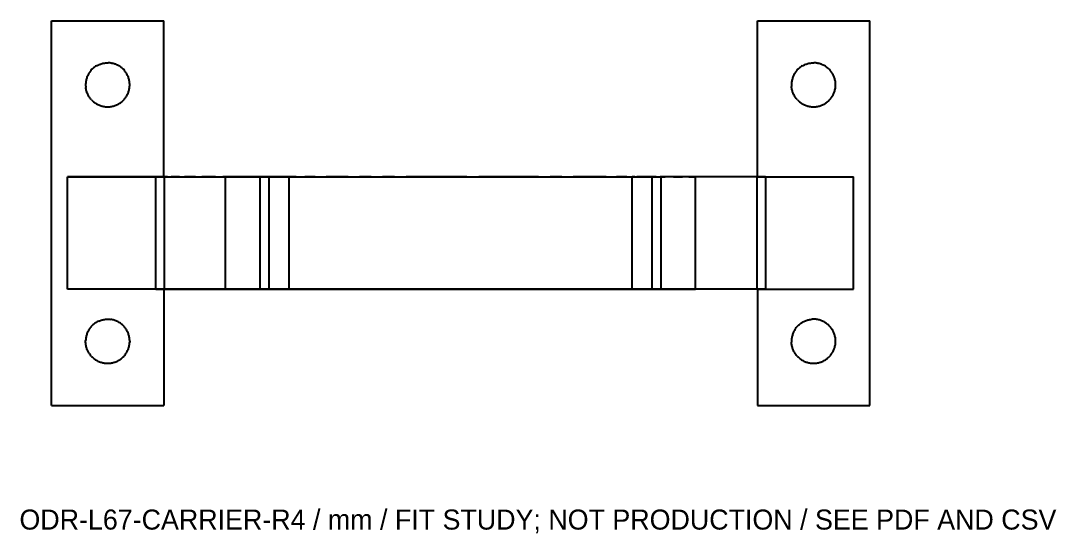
# Model space of a CAD drawing. Header units: millimetres. Extents: x -55 to 178, y -160 to 38.
# Drawn here: x -54.8 to 74.3, y -160.5 to -96.5 of the extents above; entities that cross this region are included whole.
import ezdxf

# ---------------------------------------------------------------- set-up
doc = ezdxf.new("R2010")
doc.units = ezdxf.units.MM
doc.layers.add('XZ', color=7, linetype='Continuous')

msp = doc.modelspace()

# ---------------------------------------------------------------- linework, layer by layer
at = {"layer": 'XZ'}
for p, q in [((-51, -144.5), (-51, -96.5)), ((-51, -96.5), (-37, -96.5)), ((-37, -116), (-37, -96.5)), ((37, -116), (37, -96.5)), ((37, -96.5), (51, -96.5)), ((51, -144.5), (51, -96.5)), ((-45.21, -102.03), (-45.12, -101.99)), ((-45.12, -101.99), (-45.01, -101.94)), ((-45.01, -101.94), (-44.91, -101.91)), ((-44.91, -101.91), (-44.81, -101.87)), ((-44.81, -101.87), (-44.7, -101.84)), ((-44.7, -101.84), (-44.6, -101.82)), ((-44.6, -101.82), (-44.49, -101.79)), ((-44.49, -101.79), (-44.38, -101.78)), ((-44.38, -101.78), (-44.27, -101.76)), ((-44.27, -101.76), (-44.16, -101.75)), ((-44.16, -101.75), (-44.05, -101.75)), ((-44.05, -101.75), (-43.95, -101.75)), ((-43.84, -101.75), (-43.95, -101.75)), ((-43.73, -101.76), (-43.84, -101.75)), ((-43.62, -101.78), (-43.73, -101.76)), ((-43.51, -101.79), (-43.62, -101.78)), ((-43.51, -101.79), (-43.4, -101.82)), ((-43.3, -101.84), (-43.4, -101.82)), ((-43.19, -101.87), (-43.3, -101.84)), ((-43.09, -101.91), (-43.19, -101.87)), ((-42.99, -101.94), (-43.09, -101.91)), ((-42.88, -101.99), (-42.99, -101.94)), ((-42.79, -102.03), (-42.88, -101.99)), ((42.79, -102.03), (42.88, -101.99)), ((42.88, -101.99), (42.99, -101.94)), ((42.99, -101.94), (43.09, -101.91)), ((43.09, -101.91), (43.19, -101.87)), ((43.19, -101.87), (43.3, -101.84)), ((43.3, -101.84), (43.4, -101.82)), ((43.4, -101.82), (43.51, -101.79)), ((43.51, -101.79), (43.62, -101.78)), ((43.62, -101.78), (43.73, -101.76)), ((43.73, -101.76), (43.84, -101.75)), ((43.84, -101.75), (43.95, -101.75)), ((43.95, -101.75), (44.05, -101.75)), ((44.16, -101.75), (44.05, -101.75)), ((44.27, -101.76), (44.16, -101.75)), ((44.38, -101.78), (44.27, -101.76)), ((44.49, -101.79), (44.38, -101.78)), ((44.49, -101.79), (44.6, -101.82)), ((44.7, -101.84), (44.6, -101.82)), ((44.81, -101.87), (44.7, -101.84)), ((44.91, -101.91), (44.81, -101.87)), ((45.01, -101.94), (44.91, -101.91)), ((45.12, -101.99), (45.01, -101.94)), ((45.21, -102.03), (45.12, -101.99)), ((-46.44, -103.24), (-46.49, -103.34)), ((-46.39, -103.14), (-46.44, -103.24)), ((-46.33, -103.05), (-46.39, -103.14)), ((-46.28, -102.96), (-46.33, -103.05)), ((-46.21, -102.87), (-46.28, -102.96)), ((-46.15, -102.78), (-46.21, -102.87)), ((-46.08, -102.7), (-46.15, -102.78)), ((-46, -102.61), (-46.08, -102.7)), ((-45.93, -102.54), (-46, -102.61)), ((-45.85, -102.46), (-45.93, -102.54)), ((-45.76, -102.39), (-45.85, -102.46)), ((-45.68, -102.32), (-45.76, -102.39)), ((-45.59, -102.26), (-45.68, -102.32)), ((-45.5, -102.19), (-45.59, -102.26)), ((-45.41, -102.14), (-45.5, -102.19)), ((-45.41, -102.14), (-45.31, -102.08)), ((-45.31, -102.08), (-45.21, -102.03)), ((-42.69, -102.08), (-42.79, -102.03)), ((-42.59, -102.14), (-42.69, -102.08)), ((-42.5, -102.19), (-42.59, -102.14)), ((-42.41, -102.26), (-42.5, -102.19)), ((-42.32, -102.32), (-42.41, -102.26)), ((-42.24, -102.39), (-42.32, -102.32)), ((-42.15, -102.46), (-42.24, -102.39)), ((-42.07, -102.54), (-42.15, -102.46)), ((-42, -102.61), (-42.07, -102.54)), ((-41.92, -102.7), (-42, -102.61)), ((-41.85, -102.78), (-41.92, -102.7)), ((-41.79, -102.87), (-41.85, -102.78)), ((-41.72, -102.96), (-41.79, -102.87)), ((-41.67, -103.05), (-41.72, -102.96)), ((-41.61, -103.14), (-41.67, -103.05)), ((-41.56, -103.24), (-41.61, -103.14)), ((-41.51, -103.34), (-41.56, -103.24)), ((41.56, -103.24), (41.51, -103.34)), ((41.61, -103.14), (41.56, -103.24)), ((41.67, -103.05), (41.61, -103.14)), ((41.72, -102.96), (41.67, -103.05)), ((41.79, -102.87), (41.72, -102.96)), ((41.85, -102.78), (41.79, -102.87)), ((41.92, -102.7), (41.85, -102.78)), ((42, -102.61), (41.92, -102.7)), ((42.07, -102.54), (42, -102.61)), ((42.15, -102.46), (42.07, -102.54)), ((42.24, -102.39), (42.15, -102.46)), ((42.32, -102.32), (42.24, -102.39)), ((42.41, -102.26), (42.32, -102.32)), ((42.5, -102.19), (42.41, -102.26)), ((42.59, -102.14), (42.5, -102.19)), ((42.59, -102.14), (42.69, -102.08)), ((42.69, -102.08), (42.79, -102.03)), ((45.31, -102.08), (45.21, -102.03)), ((45.41, -102.14), (45.31, -102.08)), ((45.5, -102.19), (45.41, -102.14)), ((45.59, -102.26), (45.5, -102.19)), ((45.68, -102.32), (45.59, -102.26)), ((45.76, -102.39), (45.68, -102.32)), ((45.85, -102.46), (45.76, -102.39)), ((45.93, -102.54), (45.85, -102.46)), ((46, -102.61), (45.93, -102.54)), ((46.08, -102.7), (46, -102.61)), ((46.15, -102.78), (46.08, -102.7)), ((46.21, -102.87), (46.15, -102.78)), ((46.28, -102.96), (46.21, -102.87)), ((46.33, -103.05), (46.28, -102.96)), ((46.39, -103.14), (46.33, -103.05)), ((46.44, -103.24), (46.39, -103.14)), ((46.49, -103.34), (46.44, -103.24)), ((-46.74, -104.28), (-46.75, -104.39)), ((-46.75, -104.39), (-46.75, -104.5)), ((-46.75, -104.5), (-46.75, -104.61)), ((-46.73, -104.17), (-46.74, -104.28)), ((-46.72, -104.06), (-46.73, -104.17)), ((-46.7, -103.96), (-46.72, -104.06)), ((-46.67, -103.85), (-46.7, -103.96)), ((-46.64, -103.74), (-46.67, -103.85)), ((-46.61, -103.64), (-46.64, -103.74)), ((-46.58, -103.54), (-46.61, -103.64)), ((-46.54, -103.44), (-46.58, -103.54)), ((-46.49, -103.34), (-46.54, -103.44)), ((-41.46, -103.44), (-41.51, -103.34)), ((-41.42, -103.54), (-41.46, -103.44)), ((-41.39, -103.64), (-41.42, -103.54)), ((-41.36, -103.74), (-41.39, -103.64)), ((-41.33, -103.85), (-41.36, -103.74)), ((-41.3, -103.96), (-41.33, -103.85)), ((-41.28, -104.06), (-41.3, -103.96)), ((-41.27, -104.17), (-41.28, -104.06)), ((-41.26, -104.28), (-41.27, -104.17)), ((-41.25, -104.39), (-41.26, -104.28)), ((-41.25, -104.5), (-41.25, -104.39)), ((-41.25, -104.61), (-41.25, -104.5)), ((41.26, -104.28), (41.25, -104.39)), ((41.25, -104.39), (41.25, -104.5)), ((41.25, -104.5), (41.25, -104.61)), ((41.27, -104.17), (41.26, -104.28)), ((41.28, -104.06), (41.27, -104.17)), ((41.3, -103.96), (41.28, -104.06)), ((41.33, -103.85), (41.3, -103.96)), ((41.36, -103.74), (41.33, -103.85)), ((41.39, -103.64), (41.36, -103.74)), ((41.42, -103.54), (41.39, -103.64)), ((41.46, -103.44), (41.42, -103.54)), ((41.51, -103.34), (41.46, -103.44)), ((46.54, -103.44), (46.49, -103.34)), ((46.58, -103.54), (46.54, -103.44)), ((46.61, -103.64), (46.58, -103.54)), ((46.64, -103.74), (46.61, -103.64)), ((46.67, -103.85), (46.64, -103.74)), ((46.7, -103.96), (46.67, -103.85)), ((46.72, -104.06), (46.7, -103.96)), ((46.73, -104.17), (46.72, -104.06)), ((46.74, -104.28), (46.73, -104.17)), ((46.75, -104.39), (46.74, -104.28)), ((46.75, -104.5), (46.75, -104.39)), ((46.75, -104.61), (46.75, -104.5)), ((-46.75, -104.61), (-46.74, -104.72)), ((-46.74, -104.72), (-46.73, -104.83)), ((-46.72, -104.94), (-46.73, -104.83)), ((-46.7, -105.04), (-46.72, -104.94)), ((-46.67, -105.15), (-46.7, -105.04)), ((-46.64, -105.26), (-46.67, -105.15)), ((-46.61, -105.36), (-46.64, -105.26)), ((-46.58, -105.46), (-46.61, -105.36)), ((-46.54, -105.56), (-46.58, -105.46)), ((-46.49, -105.66), (-46.54, -105.56)), ((-46.44, -105.76), (-46.49, -105.66)), ((-46.39, -105.86), (-46.44, -105.76)), ((-46.33, -105.95), (-46.39, -105.86)), ((-41.67, -105.95), (-41.61, -105.86)), ((-41.61, -105.86), (-41.56, -105.76)), ((-41.56, -105.76), (-41.51, -105.66)), ((-41.51, -105.66), (-41.46, -105.56)), ((-41.46, -105.56), (-41.42, -105.46)), ((-41.42, -105.46), (-41.39, -105.36)), ((-41.39, -105.36), (-41.36, -105.26)), ((-41.36, -105.26), (-41.33, -105.15)), ((-41.33, -105.15), (-41.3, -105.04)), ((-41.3, -105.04), (-41.28, -104.94)), ((-41.28, -104.94), (-41.27, -104.83)), ((-41.27, -104.83), (-41.26, -104.72)), ((-41.26, -104.72), (-41.25, -104.61)), ((41.25, -104.61), (41.26, -104.72)), ((41.27, -104.83), (41.26, -104.72)), ((41.28, -104.94), (41.27, -104.83)), ((41.3, -105.04), (41.28, -104.94)), ((41.33, -105.15), (41.3, -105.04)), ((41.36, -105.26), (41.33, -105.15)), ((41.39, -105.36), (41.36, -105.26)), ((41.42, -105.46), (41.39, -105.36)), ((41.46, -105.56), (41.42, -105.46)), ((41.51, -105.66), (41.46, -105.56)), ((41.56, -105.76), (41.51, -105.66)), ((41.61, -105.86), (41.56, -105.76)), ((41.67, -105.95), (41.61, -105.86)), ((46.33, -105.95), (46.39, -105.86)), ((46.39, -105.86), (46.44, -105.76)), ((46.44, -105.76), (46.49, -105.66)), ((46.49, -105.66), (46.54, -105.56)), ((46.54, -105.56), (46.58, -105.46)), ((46.58, -105.46), (46.61, -105.36)), ((46.61, -105.36), (46.64, -105.26)), ((46.64, -105.26), (46.67, -105.15)), ((46.67, -105.15), (46.7, -105.04)), ((46.7, -105.04), (46.72, -104.94)), ((46.72, -104.94), (46.73, -104.83)), ((46.73, -104.83), (46.74, -104.72)), ((46.74, -104.72), (46.75, -104.61)), ((-46.28, -106.04), (-46.33, -105.95)), ((-46.21, -106.13), (-46.28, -106.04)), ((-46.15, -106.22), (-46.21, -106.13)), ((-46.08, -106.3), (-46.15, -106.22)), ((-46, -106.39), (-46.08, -106.3)), ((-46, -106.39), (-45.93, -106.46)), ((-45.93, -106.46), (-45.85, -106.54)), ((-45.85, -106.54), (-45.76, -106.61)), ((-45.76, -106.61), (-45.68, -106.68)), ((-45.68, -106.68), (-45.59, -106.74)), ((-45.59, -106.74), (-45.5, -106.81)), ((-45.5, -106.81), (-45.41, -106.86)), ((-45.41, -106.86), (-45.31, -106.92)), ((-45.31, -106.92), (-45.21, -106.97)), ((-45.21, -106.97), (-45.12, -107.01)), ((-45.12, -107.01), (-45.01, -107.06)), ((-45.01, -107.06), (-44.91, -107.09)), ((-44.91, -107.09), (-44.81, -107.13)), ((-44.81, -107.13), (-44.7, -107.16)), ((-43.3, -107.16), (-43.19, -107.13)), ((-43.19, -107.13), (-43.09, -107.09)), ((-43.09, -107.09), (-42.99, -107.06)), ((-42.99, -107.06), (-42.88, -107.01)), ((-42.88, -107.01), (-42.79, -106.97)), ((-42.79, -106.97), (-42.69, -106.92)), ((-42.69, -106.92), (-42.59, -106.86)), ((-42.59, -106.86), (-42.5, -106.81)), ((-42.5, -106.81), (-42.41, -106.74)), ((-42.41, -106.74), (-42.32, -106.68)), ((-42.32, -106.68), (-42.24, -106.61)), ((-42.24, -106.61), (-42.15, -106.54)), ((-42.15, -106.54), (-42.07, -106.46)), ((-42.07, -106.46), (-42, -106.39)), ((-42, -106.39), (-41.92, -106.3)), ((-41.92, -106.3), (-41.85, -106.22)), ((-41.85, -106.22), (-41.79, -106.13)), ((-41.79, -106.13), (-41.72, -106.04)), ((-41.72, -106.04), (-41.67, -105.95)), ((41.72, -106.04), (41.67, -105.95)), ((41.79, -106.13), (41.72, -106.04)), ((41.85, -106.22), (41.79, -106.13)), ((41.92, -106.3), (41.85, -106.22)), ((42, -106.39), (41.92, -106.3)), ((42, -106.39), (42.07, -106.46)), ((42.07, -106.46), (42.15, -106.54)), ((42.15, -106.54), (42.24, -106.61)), ((42.24, -106.61), (42.32, -106.68)), ((42.32, -106.68), (42.41, -106.74)), ((42.41, -106.74), (42.5, -106.81)), ((42.5, -106.81), (42.59, -106.86)), ((42.59, -106.86), (42.69, -106.92)), ((42.69, -106.92), (42.79, -106.97)), ((42.79, -106.97), (42.88, -107.01)), ((42.88, -107.01), (42.99, -107.06)), ((42.99, -107.06), (43.09, -107.09)), ((43.09, -107.09), (43.19, -107.13)), ((43.19, -107.13), (43.3, -107.16)), ((44.7, -107.16), (44.81, -107.13)), ((44.81, -107.13), (44.91, -107.09)), ((44.91, -107.09), (45.01, -107.06)), ((45.01, -107.06), (45.12, -107.01)), ((45.12, -107.01), (45.21, -106.97)), ((45.21, -106.97), (45.31, -106.92)), ((45.31, -106.92), (45.41, -106.86)), ((45.41, -106.86), (45.5, -106.81)), ((45.5, -106.81), (45.59, -106.74)), ((45.59, -106.74), (45.68, -106.68)), ((45.68, -106.68), (45.76, -106.61)), ((45.76, -106.61), (45.85, -106.54)), ((45.85, -106.54), (45.93, -106.46)), ((45.93, -106.46), (46, -106.39)), ((46, -106.39), (46.08, -106.3)), ((46.08, -106.3), (46.15, -106.22)), ((46.15, -106.22), (46.21, -106.13)), ((46.21, -106.13), (46.28, -106.04)), ((46.28, -106.04), (46.33, -105.95)), ((-44.7, -107.16), (-44.6, -107.18)), ((-44.6, -107.18), (-44.49, -107.21)), ((-44.49, -107.21), (-44.38, -107.22)), ((-44.38, -107.22), (-44.27, -107.24)), ((-44.27, -107.24), (-44.16, -107.25)), ((-44.16, -107.25), (-44.05, -107.25)), ((-44.05, -107.25), (-43.95, -107.25)), ((-43.95, -107.25), (-43.84, -107.25)), ((-43.84, -107.25), (-43.73, -107.24)), ((-43.73, -107.24), (-43.62, -107.22)), ((-43.62, -107.22), (-43.51, -107.21)), ((-43.51, -107.21), (-43.4, -107.18)), ((-43.4, -107.18), (-43.3, -107.16)), ((43.3, -107.16), (43.4, -107.18)), ((43.4, -107.18), (43.51, -107.21)), ((43.51, -107.21), (43.62, -107.22)), ((43.62, -107.22), (43.73, -107.24)), ((43.73, -107.24), (43.84, -107.25)), ((43.84, -107.25), (43.95, -107.25)), ((43.95, -107.25), (44.05, -107.25)), ((44.05, -107.25), (44.16, -107.25)), ((44.16, -107.25), (44.27, -107.24)), ((44.27, -107.24), (44.38, -107.22)), ((44.38, -107.22), (44.49, -107.21)), ((44.49, -107.21), (44.6, -107.18)), ((44.6, -107.18), (44.7, -107.16)), ((-36.92, -116), (-49, -116)), ((-49, -130), (-49, -116)), ((-49, -116), (-37, -116)), ((-37.97, -116), (-38, -116)), ((-38, -130), (-38, -116)), ((-37.97, -116), (-38, -116)), ((-37.88, -116), (-37.97, -116)), ((-37.97, -116), (-37.88, -116)), ((-37.88, -116), (-37.73, -116)), ((-37.88, -116), (-37.73, -116)), ((-37.52, -116), (-37.73, -116)), ((-37.73, -116), (-37.52, -116)), ((-37.52, -116), (-37.25, -116)), ((-37.52, -116), (-37.25, -116)), ((-36.93, -116), (-37.25, -116)), ((-37.25, -116), (-36.92, -116)), ((-37, -116), (-25, -116)), ((-36.54, -116), (-36.93, -116)), ((-36.92, -130), (-36.92, -116)), ((-36.54, -116), (-36.1, -116)), ((-35.6, -116), (-36.1, -116)), ((-35.04, -116), (-35.6, -116)), ((-35.04, -116), (-34.43, -116)), ((-33.76, -116), (-34.43, -116)), ((-33.04, -116), (-33.76, -116)), ((-33.04, -116), (-32.27, -116)), ((-31.44, -116), (-32.27, -116)), ((-30.57, -116), (-31.44, -116)), ((-30.57, -116), (-29.65, -116)), ((-28.68, -116), (-29.65, -116)), ((-29.3, -130), (-29.3, -116)), ((-29.28, -116), (-29.3, -116)), ((-29.21, -116), (-29.28, -116)), ((-29.09, -116), (-29.21, -116)), ((-28.93, -116), (-29.09, -116)), ((-28.72, -116), (-28.93, -116)), ((-28.47, -116), (-28.72, -116)), ((-27.67, -116), (-28.68, -116)), ((-28.17, -116), (-28.47, -116)), ((-27.83, -116), (-28.17, -116)), ((-27.44, -116), (-27.83, -116)), ((-26.61, -116), (-27.67, -116)), ((-27.01, -116), (-27.44, -116)), ((-26.54, -116), (-27.01, -116)), ((-26.61, -116), (-25.51, -116)), ((-26.03, -116), (-26.54, -116)), ((-25.47, -116), (-26.03, -116)), ((-24.37, -116), (-25.51, -116)), ((-24.88, -116), (-25.47, -116)), ((-25, -130), (-25, -116)), ((-25, -116), (-23.84, -116)), ((-24.24, -116), (-24.88, -116)), ((-23.19, -116), (-24.37, -116)), ((-23.57, -116), (-24.24, -116)), ((-23.87, -116), (-23.88, -116)), ((-23.88, -130), (-23.88, -116)), ((-23.88, -116), (-23.88, -116)), ((-23.86, -116), (-23.87, -116)), ((-23.87, -116), (-23.87, -116)), ((-23.85, -116), (-23.86, -116)), ((-23.84, -116), (-23.85, -116)), ((-23.83, -116), (-23.84, -116)), ((-23.84, -116), (-22.64, -116)), ((-23.81, -116), (-23.83, -116)), ((-23.8, -116), (-23.81, -116)), ((-23.78, -116), (-23.8, -116)), ((-23.76, -116), (-23.78, -116)), ((-23.74, -116), (-23.76, -116)), ((-23.71, -116), (-23.74, -116)), ((-23.69, -116), (-23.71, -116)), ((-23.66, -116), (-23.69, -116)), ((-23.63, -116), (-23.66, -116)), ((-23.6, -116), (-23.63, -116)), ((-23.57, -116), (-23.6, -116)), ((-23.54, -116), (-23.57, -116)), ((-22.86, -116), (-23.57, -116)), ((-23.54, -116), (-23.5, -116)), ((-23.5, -116), (-23.47, -116)), ((-23.47, -116), (-23.43, -116)), ((-23.43, -116), (-23.39, -116)), ((-23.39, -116), (-23.35, -116)), ((-23.35, -116), (-23.31, -116)), ((-23.31, -116), (-23.27, -116)), ((-23.27, -116), (-23.22, -116)), ((-23.22, -116), (-23.18, -116)), ((-23.19, -116), (-21.97, -116)), ((-23.18, -116), (-23.13, -116)), ((-23.13, -116), (-23.09, -116)), ((-23.09, -116), (-23.04, -116)), ((-23.04, -116), (-22.99, -116)), ((-22.99, -116), (-22.95, -116)), ((-22.95, -116), (-22.9, -116)), ((-22.9, -116), (-22.85, -116)), ((-22.11, -116), (-22.86, -116)), ((-22.85, -116), (-22.8, -116)), ((-22.8, -116), (-22.75, -116)), ((-22.75, -116), (-22.7, -116)), ((-22.7, -116), (-22.65, -116)), ((-22.65, -116), (-22.6, -116)), ((-22.64, -116), (-21.4, -116)), ((-22.6, -116), (-22.55, -116)), ((-22.55, -116), (-22.5, -116)), ((-22.5, -116), (-22.45, -116)), ((-22.45, -116), (-22.4, -116)), ((-22.4, -116), (-22.36, -116)), ((-22.36, -116), (-22.31, -116)), ((-22.31, -116), (-22.26, -116)), ((-22.26, -116), (-22.21, -116)), ((-22.21, -116), (-22.17, -116)), ((-22.17, -116), (-22.12, -116)), ((-22.12, -116), (-22.08, -116)), ((-21.33, -116), (-22.11, -116)), ((-22.08, -116), (-22.03, -116)), ((-22.03, -116), (-21.99, -116)), ((-21.99, -116), (-21.95, -116)), ((-20.72, -116), (-21.97, -116)), ((-21.95, -116), (-21.9, -116)), ((-21.86, -116), (-21.9, -116)), ((-21.86, -116), (-21.83, -116)), ((-21.83, -116), (-21.79, -116)), ((-21.79, -116), (-21.75, -116)), ((-21.75, -116), (-21.72, -116)), ((-21.72, -116), (-21.68, -116)), ((-21.68, -116), (-21.65, -116)), ((-21.65, -116), (-21.62, -116)), ((-21.62, -116), (-21.59, -116)), ((-21.59, -116), (-21.57, -116)), ((-21.57, -116), (-21.54, -116)), ((-21.54, -116), (-21.52, -116)), ((-21.52, -116), (-21.5, -116)), ((-21.5, -116), (-21.47, -116)), ((-21.47, -116), (-21.46, -116)), ((-21.46, -116), (-21.44, -116)), ((-21.44, -116), (-21.43, -116)), ((-21.43, -116), (-21.41, -116)), ((-21.41, -116), (-21.4, -116)), ((-21.4, -116), (-21.39, -116)), ((-21.4, -116), (-20.14, -116)), ((-21.38, -116), (-21.39, -116)), ((-21.39, -116), (-21.39, -116)), ((-21.38, -130), (-21.38, -116)), ((-21.38, -116), (-21.38, -116)), ((-21.38, -116), (-21.38, -116)), ((-20.51, -116), (-21.33, -116)), ((-20.72, -116), (-19.44, -116)), ((-20.51, -116), (-19.66, -116)), ((-20.14, -116), (-18.83, -116)), ((-19.66, -116), (-18.78, -116)), ((-18.13, -116), (-19.44, -116)), ((-18.83, -116), (-17.5, -116)), ((-18.78, -116), (-17.88, -116)), ((-18.13, -116), (-16.78, -116)), ((-17.88, -116), (-16.94, -116)), ((-17.5, -116), (-16.14, -116)), ((-16.94, -116), (-15.97, -116)), ((-15.41, -116), (-16.78, -116)), ((-16.14, -116), (-14.76, -116)), ((-15.97, -116), (-14.99, -116)), ((-14.02, -116), (-15.41, -116)), ((-14.99, -116), (-13.97, -116)), ((-14.76, -116), (-13.35, -116)), ((-14.02, -116), (-12.6, -116)), ((-13.97, -116), (-12.94, -116)), ((-13.35, -116), (-11.92, -116)), ((-12.94, -116), (-11.88, -116)), ((-11.17, -116), (-12.6, -116)), ((-11.92, -116), (-10.47, -116)), ((-11.88, -116), (-10.81, -116)), ((-11.17, -116), (-9.72, -116)), ((-10.81, -116), (-9.72, -116)), ((-10.47, -116), (-9.01, -116)), ((-8.25, -116), (-9.72, -116)), ((-9.72, -116), (-8.61, -116)), ((-9.01, -116), (-7.53, -116)), ((-8.61, -116), (-7.49, -116)), ((-8.25, -116), (-6.77, -116)), ((-7.53, -116), (-6.04, -116)), ((-7.49, -116), (-6.36, -116)), ((-5.27, -116), (-6.77, -116)), ((-6.36, -116), (-5.22, -116)), ((-6.04, -116), (-4.54, -116)), ((-3.77, -116), (-5.27, -116)), ((-5.22, -116), (-4.06, -116)), ((-4.54, -116), (-3.03, -116)), ((-4.06, -116), (-2.91, -116)), ((-2.27, -116), (-3.77, -116)), ((-3.03, -116), (-1.52, -116)), ((-2.91, -116), (-1.75, -116)), ((-0.76, -116), (-2.27, -116)), ((-1.75, -116), (-0.58, -116)), ((-1.52, -116), (0, -116)), ((0.76, -116), (-0.76, -116)), ((-0.58, -116), (0.58, -116)), ((0, -116), (1.52, -116)), ((0.58, -116), (1.75, -116)), ((0.76, -116), (2.27, -116)), ((1.52, -116), (3.03, -116)), ((1.75, -116), (2.91, -116)), ((3.77, -116), (2.27, -116)), ((2.91, -116), (4.06, -116)), ((3.03, -116), (4.54, -116)), ((5.27, -116), (3.77, -116)), ((4.06, -116), (5.22, -116)), ((4.54, -116), (6.04, -116)), ((5.22, -116), (6.36, -116)), ((6.77, -116), (5.27, -116)), ((6.04, -116), (7.53, -116)), ((6.36, -116), (7.49, -116)), ((8.25, -116), (6.77, -116)), ((7.49, -116), (8.61, -116)), ((7.53, -116), (9.01, -116)), ((9.72, -116), (8.25, -116)), ((8.61, -116), (9.72, -116)), ((9.01, -116), (10.47, -116)), ((9.72, -116), (11.17, -116)), ((9.72, -116), (10.81, -116)), ((10.47, -116), (11.92, -116)), ((10.81, -116), (11.88, -116)), ((12.6, -116), (11.17, -116)), ((11.88, -116), (12.94, -116)), ((11.92, -116), (13.35, -116)), ((12.6, -116), (14.02, -116)), ((12.94, -116), (13.97, -116)), ((13.35, -116), (14.76, -116)), ((13.97, -116), (14.99, -116)), ((15.41, -116), (14.02, -116)), ((14.76, -116), (16.14, -116)), ((14.99, -116), (15.97, -116)), ((16.78, -116), (15.41, -116)), ((15.97, -116), (16.94, -116)), ((16.14, -116), (17.5, -116)), ((18.13, -116), (16.78, -116)), ((16.94, -116), (17.88, -116)), ((17.5, -116), (18.83, -116)), ((17.88, -116), (18.78, -116)), ((18.13, -116), (19.44, -116)), ((18.78, -116), (19.66, -116)), ((18.83, -116), (20.14, -116)), ((20.72, -116), (19.44, -116)), ((19.66, -116), (20.51, -116)), ((20.14, -116), (21.4, -116)), ((20.51, -116), (21.33, -116)), ((20.72, -116), (21.97, -116)), ((21.33, -116), (22.11, -116)), ((21.39, -116), (21.38, -116)), ((21.38, -116), (21.38, -116)), ((21.38, -130), (21.38, -116)), ((21.38, -116), (21.38, -116)), ((21.4, -116), (21.39, -116)), ((21.39, -116), (21.39, -116)), ((21.4, -116), (22.64, -116)), ((21.41, -116), (21.4, -116)), ((21.43, -116), (21.41, -116)), ((21.44, -116), (21.43, -116)), ((21.46, -116), (21.44, -116)), ((21.47, -116), (21.46, -116)), ((21.5, -116), (21.47, -116)), ((21.52, -116), (21.5, -116)), ((21.54, -116), (21.52, -116)), ((21.57, -116), (21.54, -116)), ((21.59, -116), (21.57, -116)), ((21.62, -116), (21.59, -116)), ((21.65, -116), (21.62, -116)), ((21.68, -116), (21.65, -116)), ((21.72, -116), (21.68, -116)), ((21.72, -116), (21.75, -116)), ((21.75, -116), (21.79, -116)), ((21.79, -116), (21.83, -116)), ((21.83, -116), (21.86, -116)), ((21.86, -116), (21.9, -116)), ((21.9, -116), (21.95, -116)), ((21.95, -116), (21.99, -116)), ((23.19, -116), (21.97, -116)), ((21.99, -116), (22.03, -116)), ((22.03, -116), (22.08, -116)), ((22.08, -116), (22.12, -116)), ((22.11, -116), (22.86, -116)), ((22.12, -116), (22.17, -116)), ((22.17, -116), (22.21, -116)), ((22.21, -116), (22.26, -116)), ((22.26, -116), (22.31, -116)), ((22.31, -116), (22.36, -116)), ((22.36, -116), (22.4, -116)), ((22.4, -116), (22.45, -116)), ((22.45, -116), (22.5, -116)), ((22.5, -116), (22.55, -116)), ((22.55, -116), (22.6, -116)), ((22.6, -116), (22.65, -116)), ((22.64, -116), (23.84, -116)), ((22.65, -116), (22.7, -116)), ((22.7, -116), (22.75, -116)), ((22.75, -116), (22.8, -116)), ((22.8, -116), (22.85, -116)), ((22.85, -116), (22.9, -116)), ((22.86, -116), (23.57, -116)), ((22.9, -116), (22.95, -116)), ((22.95, -116), (22.99, -116)), ((22.99, -116), (23.04, -116)), ((23.04, -116), (23.09, -116)), ((23.09, -116), (23.13, -116)), ((23.13, -116), (23.18, -116)), ((23.18, -116), (23.22, -116)), ((24.37, -116), (23.19, -116)), ((23.22, -116), (23.27, -116)), ((23.27, -116), (23.31, -116)), ((23.31, -116), (23.35, -116)), ((23.35, -116), (23.39, -116)), ((23.39, -116), (23.43, -116)), ((23.43, -116), (23.47, -116)), ((23.47, -116), (23.5, -116)), ((23.5, -116), (23.54, -116)), ((23.54, -116), (23.57, -116)), ((23.57, -116), (23.6, -116)), ((23.57, -116), (24.24, -116)), ((23.6, -116), (23.63, -116)), ((23.63, -116), (23.66, -116)), ((23.66, -116), (23.69, -116)), ((23.69, -116), (23.71, -116)), ((23.71, -116), (23.74, -116)), ((23.74, -116), (23.76, -116)), ((23.76, -116), (23.78, -116)), ((23.78, -116), (23.8, -116)), ((23.8, -116), (23.81, -116)), ((23.81, -116), (23.83, -116)), ((23.83, -116), (23.84, -116)), ((23.84, -116), (25, -116)), ((23.84, -116), (23.85, -116)), ((23.85, -116), (23.86, -116)), ((23.86, -116), (23.87, -116)), ((23.87, -116), (23.87, -116)), ((23.87, -116), (23.88, -116)), ((23.88, -130), (23.88, -116)), ((23.88, -116), (23.88, -116)), ((24.24, -116), (24.88, -116)), ((24.37, -116), (25.51, -116)), ((25.47, -116), (24.88, -116)), ((25, -130), (25, -116)), ((37, -116), (25, -116)), ((26.03, -116), (25.47, -116)), ((26.61, -116), (25.51, -116)), ((26.54, -116), (26.03, -116)), ((26.54, -116), (27.01, -116)), ((26.61, -116), (27.67, -116)), ((27.44, -116), (27.01, -116)), ((27.83, -116), (27.44, -116)), ((28.68, -116), (27.67, -116)), ((28.17, -116), (27.83, -116)), ((28.47, -116), (28.17, -116)), ((28.47, -116), (28.72, -116)), ((29.65, -116), (28.68, -116)), ((28.72, -116), (28.93, -116)), ((28.93, -116), (29.09, -116)), ((29.09, -116), (29.21, -116)), ((29.21, -116), (29.28, -116)), ((29.28, -116), (29.3, -116)), ((29.3, -130), (29.3, -116)), ((30.57, -116), (29.65, -116)), ((31.44, -116), (30.57, -116)), ((32.27, -116), (31.44, -116)), ((33.04, -116), (32.27, -116)), ((33.76, -116), (33.04, -116)), ((34.43, -116), (33.76, -116)), ((35.04, -116), (34.43, -116)), ((35.6, -116), (35.04, -116)), ((36.1, -116), (35.6, -116)), ((36.54, -116), (36.1, -116)), ((36.93, -116), (36.54, -116)), ((37.25, -116), (36.92, -116)), ((36.92, -116), (36.92, -130)), ((36.92, -116), (49, -116)), ((37.25, -116), (36.93, -116)), ((37, -116), (49, -116)), ((37.52, -116), (37.25, -116)), ((37.52, -116), (37.25, -116)), ((37.52, -116), (37.73, -116)), ((37.73, -116), (37.52, -116)), ((37.73, -116), (37.88, -116)), ((37.88, -116), (37.73, -116)), ((37.88, -116), (37.97, -116)), ((37.97, -116), (37.88, -116)), ((37.97, -116), (38, -116)), ((38, -116), (37.97, -116)), ((38, -116), (38, -130)), ((49, -130), (49, -116)), ((-36.92, -130), (-49, -130)), ((-37, -130), (-49, -130)), ((-37.97, -130), (-38, -130)), ((-38, -130), (-37.97, -130)), ((-37.88, -130), (-37.97, -130)), ((-37.97, -130), (-37.88, -130)), ((-37.73, -130), (-37.88, -130)), ((-37.88, -130), (-37.73, -130)), ((-37.52, -130), (-37.73, -130)), ((-37.73, -130), (-37.52, -130)), ((-37.25, -130), (-37.52, -130)), ((-37.52, -130), (-37.25, -130)), ((-36.93, -130), (-37.25, -130)), ((-37.25, -130), (-36.92, -130)), ((-37, -130), (-25, -130)), ((-37, -130), (-37, -144.5)), ((-36.54, -130), (-36.93, -130)), ((-36.1, -130), (-36.54, -130)), ((-35.6, -130), (-36.1, -130)), ((-35.04, -130), (-35.6, -130)), ((-34.43, -130), (-35.04, -130)), ((-33.76, -130), (-34.43, -130)), ((-33.04, -130), (-33.76, -130)), ((-32.27, -130), (-33.04, -130)), ((-31.44, -130), (-32.27, -130)), ((-30.57, -130), (-31.44, -130)), ((-29.65, -130), (-30.57, -130)), ((-28.68, -130), (-29.65, -130)), ((-29.28, -130), (-29.3, -130)), ((-29.21, -130), (-29.28, -130)), ((-29.09, -130), (-29.21, -130)), ((-28.93, -130), (-29.09, -130)), ((-28.72, -130), (-28.93, -130)), ((-28.47, -130), (-28.72, -130)), ((-27.67, -130), (-28.68, -130)), ((-28.17, -130), (-28.47, -130)), ((-27.83, -130), (-28.17, -130)), ((-27.44, -130), (-27.83, -130)), ((-26.61, -130), (-27.67, -130)), ((-27.01, -130), (-27.44, -130)), ((-26.54, -130), (-27.01, -130)), ((-25.51, -130), (-26.61, -130)), ((-26.03, -130), (-26.54, -130)), ((-25.47, -130), (-26.03, -130)), ((-24.37, -130), (-25.51, -130)), ((-24.88, -130), (-25.47, -130)), ((-25, -130), (-23.84, -130)), ((-24.24, -130), (-24.88, -130)), ((-23.19, -130), (-24.37, -130)), ((-23.57, -130), (-24.24, -130)), ((-23.87, -130), (-23.88, -130)), ((-23.88, -130), (-23.88, -130)), ((-23.86, -130), (-23.87, -130)), ((-23.87, -130), (-23.87, -130)), ((-23.85, -130), (-23.86, -130)), ((-23.84, -130), (-23.85, -130)), ((-23.83, -130), (-23.84, -130)), ((-23.84, -130), (-22.64, -130)), ((-23.81, -130), (-23.83, -130)), ((-23.8, -130), (-23.81, -130)), ((-23.78, -130), (-23.8, -130)), ((-23.76, -130), (-23.78, -130)), ((-23.74, -130), (-23.76, -130)), ((-23.71, -130), (-23.74, -130)), ((-23.69, -130), (-23.71, -130)), ((-23.66, -130), (-23.69, -130)), ((-23.63, -130), (-23.66, -130)), ((-23.6, -130), (-23.63, -130)), ((-23.57, -130), (-23.6, -130)), ((-23.54, -130), (-23.57, -130)), ((-22.86, -130), (-23.57, -130)), ((-23.54, -130), (-23.5, -130)), ((-23.5, -130), (-23.47, -130)), ((-23.47, -130), (-23.43, -130)), ((-23.43, -130), (-23.39, -130)), ((-23.39, -130), (-23.35, -130)), ((-23.35, -130), (-23.31, -130)), ((-23.31, -130), (-23.27, -130)), ((-23.27, -130), (-23.22, -130)), ((-23.22, -130), (-23.18, -130)), ((-21.97, -130), (-23.19, -130)), ((-23.18, -130), (-23.13, -130)), ((-23.13, -130), (-23.09, -130)), ((-23.09, -130), (-23.04, -130)), ((-23.04, -130), (-22.99, -130)), ((-22.99, -130), (-22.95, -130)), ((-22.95, -130), (-22.9, -130)), ((-22.9, -130), (-22.85, -130)), ((-22.11, -130), (-22.86, -130)), ((-22.85, -130), (-22.8, -130)), ((-22.8, -130), (-22.75, -130)), ((-22.75, -130), (-22.7, -130)), ((-22.7, -130), (-22.65, -130)), ((-22.65, -130), (-22.6, -130)), ((-22.64, -130), (-21.4, -130)), ((-22.6, -130), (-22.55, -130)), ((-22.55, -130), (-22.5, -130)), ((-22.5, -130), (-22.45, -130)), ((-22.45, -130), (-22.4, -130)), ((-22.4, -130), (-22.36, -130)), ((-22.36, -130), (-22.31, -130)), ((-22.31, -130), (-22.26, -130)), ((-22.26, -130), (-22.21, -130)), ((-22.21, -130), (-22.17, -130)), ((-22.17, -130), (-22.12, -130)), ((-22.12, -130), (-22.08, -130)), ((-21.33, -130), (-22.11, -130)), ((-22.08, -130), (-22.03, -130)), ((-22.03, -130), (-21.99, -130)), ((-21.99, -130), (-21.95, -130)), ((-20.72, -130), (-21.97, -130)), ((-21.95, -130), (-21.9, -130)), ((-21.86, -130), (-21.9, -130)), ((-21.83, -130), (-21.86, -130)), ((-21.83, -130), (-21.79, -130)), ((-21.79, -130), (-21.75, -130)), ((-21.75, -130), (-21.72, -130)), ((-21.72, -130), (-21.68, -130)), ((-21.68, -130), (-21.65, -130)), ((-21.65, -130), (-21.62, -130)), ((-21.62, -130), (-21.59, -130)), ((-21.59, -130), (-21.57, -130)), ((-21.57, -130), (-21.54, -130)), ((-21.54, -130), (-21.52, -130)), ((-21.52, -130), (-21.5, -130)), ((-21.5, -130), (-21.47, -130)), ((-21.47, -130), (-21.46, -130)), ((-21.46, -130), (-21.44, -130)), ((-21.44, -130), (-21.43, -130)), ((-21.43, -130), (-21.41, -130)), ((-21.41, -130), (-21.4, -130)), ((-21.4, -130), (-21.39, -130)), ((-21.4, -130), (-20.14, -130)), ((-21.38, -130), (-21.39, -130)), ((-21.39, -130), (-21.39, -130)), ((-21.38, -130), (-21.38, -130)), ((-21.38, -130), (-21.38, -130)), ((-20.51, -130), (-21.33, -130)), ((-19.44, -130), (-20.72, -130)), ((-20.51, -130), (-19.66, -130)), ((-20.14, -130), (-18.83, -130)), ((-19.66, -130), (-18.78, -130)), ((-18.13, -130), (-19.44, -130)), ((-18.83, -130), (-17.5, -130)), ((-18.78, -130), (-17.88, -130)), ((-16.78, -130), (-18.13, -130)), ((-17.88, -130), (-16.94, -130)), ((-17.5, -130), (-16.14, -130)), ((-16.94, -130), (-15.97, -130)), ((-15.41, -130), (-16.78, -130)), ((-16.14, -130), (-14.76, -130)), ((-15.97, -130), (-14.99, -130)), ((-14.02, -130), (-15.41, -130)), ((-14.99, -130), (-13.97, -130)), ((-14.76, -130), (-13.35, -130)), ((-12.6, -130), (-14.02, -130)), ((-13.97, -130), (-12.94, -130)), ((-13.35, -130), (-11.92, -130)), ((-12.94, -130), (-11.88, -130)), ((-11.17, -130), (-12.6, -130)), ((-11.92, -130), (-10.47, -130)), ((-11.88, -130), (-10.81, -130)), ((-9.72, -130), (-11.17, -130)), ((-10.81, -130), (-9.72, -130)), ((-10.47, -130), (-9.01, -130)), ((-8.25, -130), (-9.72, -130)), ((-9.72, -130), (-8.61, -130)), ((-9.01, -130), (-7.53, -130)), ((-8.61, -130), (-7.49, -130)), ((-6.77, -130), (-8.25, -130)), ((-7.53, -130), (-6.04, -130)), ((-7.49, -130), (-6.36, -130)), ((-5.27, -130), (-6.77, -130)), ((-6.36, -130), (-5.22, -130)), ((-6.04, -130), (-4.54, -130)), ((-3.77, -130), (-5.27, -130)), ((-5.22, -130), (-4.06, -130)), ((-4.54, -130), (-3.03, -130)), ((-4.06, -130), (-2.91, -130)), ((-2.27, -130), (-3.77, -130)), ((-3.03, -130), (-1.52, -130)), ((-2.91, -130), (-1.75, -130)), ((-0.76, -130), (-2.27, -130)), ((-1.75, -130), (-0.58, -130)), ((-1.52, -130), (0, -130)), ((0.76, -130), (-0.76, -130)), ((-0.58, -130), (0.58, -130)), ((0, -130), (1.52, -130)), ((0.58, -130), (1.75, -130)), ((2.27, -130), (0.76, -130)), ((1.52, -130), (3.03, -130)), ((1.75, -130), (2.91, -130)), ((3.77, -130), (2.27, -130)), ((2.91, -130), (4.06, -130)), ((3.03, -130), (4.54, -130)), ((5.27, -130), (3.77, -130)), ((4.06, -130), (5.22, -130)), ((4.54, -130), (6.04, -130)), ((5.22, -130), (6.36, -130)), ((6.77, -130), (5.27, -130)), ((6.04, -130), (7.53, -130)), ((6.36, -130), (7.49, -130)), ((8.25, -130), (6.77, -130)), ((7.49, -130), (8.61, -130)), ((7.53, -130), (9.01, -130)), ((9.72, -130), (8.25, -130)), ((8.61, -130), (9.72, -130)), ((9.01, -130), (10.47, -130)), ((11.17, -130), (9.72, -130)), ((9.72, -130), (10.81, -130)), ((10.47, -130), (11.92, -130)), ((10.81, -130), (11.88, -130)), ((12.6, -130), (11.17, -130)), ((11.88, -130), (12.94, -130)), ((11.92, -130), (13.35, -130)), ((14.02, -130), (12.6, -130)), ((12.94, -130), (13.97, -130)), ((13.35, -130), (14.76, -130)), ((13.97, -130), (14.99, -130)), ((15.41, -130), (14.02, -130)), ((14.76, -130), (16.14, -130)), ((14.99, -130), (15.97, -130)), ((16.78, -130), (15.41, -130)), ((15.97, -130), (16.94, -130)), ((16.14, -130), (17.5, -130)), ((18.13, -130), (16.78, -130)), ((16.94, -130), (17.88, -130)), ((17.5, -130), (18.83, -130)), ((17.88, -130), (18.78, -130)), ((19.44, -130), (18.13, -130)), ((18.78, -130), (19.66, -130)), ((18.83, -130), (20.14, -130)), ((20.72, -130), (19.44, -130)), ((19.66, -130), (20.51, -130)), ((20.14, -130), (21.4, -130)), ((20.51, -130), (21.33, -130)), ((21.97, -130), (20.72, -130)), ((21.33, -130), (22.11, -130)), ((21.39, -130), (21.38, -130)), ((21.38, -130), (21.38, -130)), ((21.38, -130), (21.38, -130)), ((21.4, -130), (21.39, -130)), ((21.39, -130), (21.39, -130)), ((21.4, -130), (22.64, -130)), ((21.41, -130), (21.4, -130)), ((21.43, -130), (21.41, -130)), ((21.44, -130), (21.43, -130)), ((21.46, -130), (21.44, -130)), ((21.47, -130), (21.46, -130)), ((21.5, -130), (21.47, -130)), ((21.52, -130), (21.5, -130)), ((21.54, -130), (21.52, -130)), ((21.57, -130), (21.54, -130)), ((21.59, -130), (21.57, -130)), ((21.62, -130), (21.59, -130)), ((21.65, -130), (21.62, -130)), ((21.68, -130), (21.65, -130)), ((21.72, -130), (21.68, -130)), ((21.72, -130), (21.75, -130)), ((21.75, -130), (21.79, -130)), ((21.79, -130), (21.83, -130)), ((21.83, -130), (21.86, -130)), ((21.86, -130), (21.9, -130)), ((21.9, -130), (21.95, -130)), ((21.95, -130), (21.99, -130)), ((23.19, -130), (21.97, -130)), ((21.99, -130), (22.03, -130)), ((22.03, -130), (22.08, -130)), ((22.08, -130), (22.12, -130)), ((22.11, -130), (22.86, -130)), ((22.12, -130), (22.17, -130)), ((22.17, -130), (22.21, -130)), ((22.21, -130), (22.26, -130)), ((22.26, -130), (22.31, -130)), ((22.31, -130), (22.36, -130)), ((22.36, -130), (22.4, -130)), ((22.4, -130), (22.45, -130)), ((22.45, -130), (22.5, -130)), ((22.5, -130), (22.55, -130)), ((22.55, -130), (22.6, -130)), ((22.6, -130), (22.65, -130)), ((22.64, -130), (23.84, -130)), ((22.65, -130), (22.7, -130)), ((22.7, -130), (22.75, -130)), ((22.75, -130), (22.8, -130)), ((22.8, -130), (22.85, -130)), ((22.85, -130), (22.9, -130)), ((22.86, -130), (23.57, -130)), ((22.9, -130), (22.95, -130)), ((22.95, -130), (22.99, -130)), ((22.99, -130), (23.04, -130)), ((23.04, -130), (23.09, -130)), ((23.09, -130), (23.13, -130)), ((23.13, -130), (23.18, -130)), ((23.18, -130), (23.22, -130)), ((24.37, -130), (23.19, -130)), ((23.22, -130), (23.27, -130)), ((23.27, -130), (23.31, -130)), ((23.31, -130), (23.35, -130)), ((23.35, -130), (23.39, -130)), ((23.39, -130), (23.43, -130)), ((23.43, -130), (23.47, -130)), ((23.47, -130), (23.5, -130)), ((23.5, -130), (23.54, -130)), ((23.54, -130), (23.57, -130)), ((23.57, -130), (23.6, -130)), ((23.57, -130), (24.24, -130)), ((23.6, -130), (23.63, -130)), ((23.63, -130), (23.66, -130)), ((23.66, -130), (23.69, -130)), ((23.69, -130), (23.71, -130)), ((23.71, -130), (23.74, -130)), ((23.74, -130), (23.76, -130)), ((23.76, -130), (23.78, -130)), ((23.78, -130), (23.8, -130)), ((23.8, -130), (23.81, -130)), ((23.81, -130), (23.83, -130)), ((23.83, -130), (23.84, -130)), ((23.84, -130), (25, -130)), ((23.84, -130), (23.85, -130)), ((23.85, -130), (23.86, -130)), ((23.86, -130), (23.87, -130)), ((23.87, -130), (23.87, -130)), ((23.87, -130), (23.88, -130)), ((23.88, -130), (23.88, -130)), ((24.24, -130), (24.88, -130)), ((25.51, -130), (24.37, -130)), ((24.88, -130), (25.47, -130)), ((37, -130), (25, -130)), ((25.47, -130), (26.03, -130)), ((26.61, -130), (25.51, -130)), ((26.03, -130), (26.54, -130)), ((26.54, -130), (27.01, -130)), ((27.67, -130), (26.61, -130)), ((27.01, -130), (27.44, -130)), ((27.44, -130), (27.83, -130)), ((28.68, -130), (27.67, -130)), ((27.83, -130), (28.17, -130)), ((28.17, -130), (28.47, -130)), ((28.47, -130), (28.72, -130)), ((29.65, -130), (28.68, -130)), ((28.72, -130), (28.93, -130)), ((28.93, -130), (29.09, -130)), ((29.09, -130), (29.21, -130)), ((29.21, -130), (29.28, -130)), ((29.28, -130), (29.3, -130)), ((30.57, -130), (29.65, -130)), ((31.44, -130), (30.57, -130)), ((32.27, -130), (31.44, -130)), ((33.04, -130), (32.27, -130)), ((33.76, -130), (33.04, -130)), ((34.43, -130), (33.76, -130)), ((35.04, -130), (34.43, -130)), ((35.6, -130), (35.04, -130)), ((36.1, -130), (35.6, -130)), ((36.54, -130), (36.1, -130)), ((36.93, -130), (36.54, -130)), ((37.25, -130), (36.92, -130)), ((36.92, -130), (49, -130)), ((37.25, -130), (36.93, -130)), ((37, -130), (49, -130)), ((37, -130), (37, -144.5)), ((37.25, -130), (37.52, -130)), ((37.52, -130), (37.25, -130)), ((37.52, -130), (37.73, -130)), ((37.73, -130), (37.52, -130)), ((37.73, -130), (37.88, -130)), ((37.88, -130), (37.73, -130)), ((37.88, -130), (37.97, -130)), ((37.97, -130), (37.88, -130)), ((37.97, -130), (38, -130)), ((38, -130), (37.97, -130)), ((-45.59, -134.26), (-45.68, -134.32)), ((-45.5, -134.19), (-45.59, -134.26)), ((-45.41, -134.14), (-45.5, -134.19)), ((-45.31, -134.08), (-45.41, -134.14)), ((-45.21, -134.03), (-45.31, -134.08)), ((-45.12, -133.99), (-45.21, -134.03)), ((-45.12, -133.99), (-45.01, -133.94)), ((-45.01, -133.94), (-44.91, -133.91)), ((-44.91, -133.91), (-44.81, -133.87)), ((-44.81, -133.87), (-44.7, -133.84)), ((-44.7, -133.84), (-44.6, -133.82)), ((-44.6, -133.82), (-44.49, -133.79)), ((-44.49, -133.79), (-44.38, -133.78)), ((-44.38, -133.78), (-44.27, -133.76)), ((-44.27, -133.76), (-44.16, -133.75)), ((-44.16, -133.75), (-44.05, -133.75)), ((-44.05, -133.75), (-43.95, -133.75)), ((-43.95, -133.75), (-43.84, -133.75)), ((-43.84, -133.75), (-43.73, -133.76)), ((-43.73, -133.76), (-43.62, -133.78)), ((-43.51, -133.79), (-43.62, -133.78)), ((-43.4, -133.82), (-43.51, -133.79)), ((-43.3, -133.84), (-43.4, -133.82)), ((-43.19, -133.87), (-43.3, -133.84)), ((-43.09, -133.91), (-43.19, -133.87)), ((-42.99, -133.94), (-43.09, -133.91)), ((-42.88, -133.99), (-42.99, -133.94)), ((-42.79, -134.03), (-42.88, -133.99)), ((-42.69, -134.08), (-42.79, -134.03)), ((-42.59, -134.14), (-42.69, -134.08)), ((-42.5, -134.19), (-42.59, -134.14)), ((-42.41, -134.26), (-42.5, -134.19)), ((-42.32, -134.32), (-42.41, -134.26)), ((42.32, -134.32), (42.41, -134.26)), ((42.41, -134.26), (42.5, -134.19)), ((42.5, -134.19), (42.59, -134.14)), ((42.59, -134.14), (42.69, -134.08)), ((42.69, -134.08), (42.79, -134.03)), ((42.79, -134.03), (42.88, -133.99)), ((42.88, -133.99), (42.99, -133.94)), ((42.99, -133.94), (43.09, -133.91)), ((43.09, -133.91), (43.19, -133.87)), ((43.19, -133.87), (43.3, -133.84)), ((43.3, -133.84), (43.4, -133.82)), ((43.4, -133.82), (43.51, -133.79)), ((43.51, -133.79), (43.62, -133.78)), ((43.62, -133.78), (43.73, -133.76)), ((43.73, -133.76), (43.84, -133.75)), ((43.95, -133.75), (43.84, -133.75)), ((44.05, -133.75), (43.95, -133.75)), ((44.16, -133.75), (44.05, -133.75)), ((44.27, -133.76), (44.16, -133.75)), ((44.38, -133.78), (44.27, -133.76)), ((44.49, -133.79), (44.38, -133.78)), ((44.6, -133.82), (44.49, -133.79)), ((44.7, -133.84), (44.6, -133.82)), ((44.81, -133.87), (44.7, -133.84)), ((44.91, -133.91), (44.81, -133.87)), ((45.01, -133.94), (44.91, -133.91)), ((45.12, -133.99), (45.01, -133.94)), ((45.21, -134.03), (45.12, -133.99)), ((45.31, -134.08), (45.21, -134.03)), ((45.41, -134.14), (45.31, -134.08)), ((45.5, -134.19), (45.41, -134.14)), ((45.59, -134.26), (45.5, -134.19)), ((45.68, -134.32), (45.59, -134.26)), ((-46.58, -135.54), (-46.61, -135.64)), ((-46.54, -135.44), (-46.58, -135.54)), ((-46.49, -135.34), (-46.54, -135.44)), ((-46.44, -135.24), (-46.49, -135.34)), ((-46.39, -135.14), (-46.44, -135.24)), ((-46.33, -135.05), (-46.39, -135.14)), ((-46.28, -134.96), (-46.33, -135.05)), ((-46.21, -134.87), (-46.28, -134.96)), ((-46.15, -134.78), (-46.21, -134.87)), ((-46.08, -134.7), (-46.15, -134.78)), ((-46, -134.61), (-46.08, -134.7)), ((-45.93, -134.54), (-46, -134.61)), ((-45.85, -134.46), (-45.93, -134.54)), ((-45.76, -134.39), (-45.85, -134.46)), ((-45.68, -134.32), (-45.76, -134.39)), ((-42.24, -134.39), (-42.32, -134.32)), ((-42.15, -134.46), (-42.24, -134.39)), ((-42.07, -134.54), (-42.15, -134.46)), ((-42, -134.61), (-42.07, -134.54)), ((-41.92, -134.7), (-42, -134.61)), ((-41.85, -134.78), (-41.92, -134.7)), ((-41.79, -134.87), (-41.85, -134.78)), ((-41.72, -134.96), (-41.79, -134.87)), ((-41.67, -135.05), (-41.72, -134.96)), ((-41.61, -135.14), (-41.67, -135.05)), ((-41.56, -135.24), (-41.61, -135.14)), ((-41.51, -135.34), (-41.56, -135.24)), ((-41.46, -135.44), (-41.51, -135.34)), ((-41.42, -135.54), (-41.46, -135.44)), ((-41.39, -135.64), (-41.42, -135.54)), ((41.42, -135.54), (41.39, -135.64)), ((41.46, -135.44), (41.42, -135.54)), ((41.51, -135.34), (41.46, -135.44)), ((41.56, -135.24), (41.51, -135.34)), ((41.61, -135.14), (41.56, -135.24)), ((41.67, -135.05), (41.61, -135.14)), ((41.72, -134.96), (41.67, -135.05)), ((41.79, -134.87), (41.72, -134.96)), ((41.79, -134.87), (41.85, -134.78)), ((41.85, -134.78), (41.92, -134.7)), ((41.92, -134.7), (42, -134.61)), ((42, -134.61), (42.07, -134.54)), ((42.07, -134.54), (42.15, -134.46)), ((42.15, -134.46), (42.24, -134.39)), ((42.24, -134.39), (42.32, -134.32)), ((45.76, -134.39), (45.68, -134.32)), ((45.85, -134.46), (45.76, -134.39)), ((45.93, -134.54), (45.85, -134.46)), ((46, -134.61), (45.93, -134.54)), ((46.08, -134.7), (46, -134.61)), ((46.15, -134.78), (46.08, -134.7)), ((46.21, -134.87), (46.15, -134.78)), ((46.28, -134.96), (46.21, -134.87)), ((46.33, -135.05), (46.28, -134.96)), ((46.39, -135.14), (46.33, -135.05)), ((46.44, -135.24), (46.39, -135.14)), ((46.49, -135.34), (46.44, -135.24)), ((46.54, -135.44), (46.49, -135.34)), ((46.58, -135.54), (46.54, -135.44)), ((46.61, -135.64), (46.58, -135.54)), ((-46.74, -136.28), (-46.75, -136.39)), ((-46.75, -136.5), (-46.75, -136.39)), ((-46.75, -136.61), (-46.75, -136.5)), ((-46.74, -136.72), (-46.75, -136.61)), ((-46.73, -136.17), (-46.74, -136.28)), ((-46.73, -136.83), (-46.74, -136.72)), ((-46.72, -136.06), (-46.73, -136.17)), ((-46.72, -136.94), (-46.73, -136.83)), ((-46.7, -135.96), (-46.72, -136.06)), ((-46.67, -135.85), (-46.7, -135.96)), ((-46.64, -135.74), (-46.67, -135.85)), ((-46.61, -135.64), (-46.64, -135.74)), ((-41.36, -135.74), (-41.39, -135.64)), ((-41.33, -135.85), (-41.36, -135.74)), ((-41.3, -135.96), (-41.33, -135.85)), ((-41.28, -136.06), (-41.3, -135.96)), ((-41.27, -136.17), (-41.28, -136.06)), ((-41.28, -136.94), (-41.27, -136.83)), ((-41.26, -136.28), (-41.27, -136.17)), ((-41.27, -136.83), (-41.26, -136.72)), ((-41.25, -136.39), (-41.26, -136.28)), ((-41.26, -136.72), (-41.25, -136.61)), ((-41.25, -136.5), (-41.25, -136.39)), ((-41.25, -136.5), (-41.25, -136.61)), ((41.26, -136.28), (41.25, -136.39)), ((41.25, -136.39), (41.25, -136.5)), ((41.25, -136.5), (41.25, -136.61)), ((41.26, -136.72), (41.25, -136.61)), ((41.27, -136.17), (41.26, -136.28)), ((41.27, -136.83), (41.26, -136.72)), ((41.28, -136.06), (41.27, -136.17)), ((41.28, -136.94), (41.27, -136.83)), ((41.3, -135.96), (41.28, -136.06)), ((41.33, -135.85), (41.3, -135.96)), ((41.36, -135.74), (41.33, -135.85)), ((41.39, -135.64), (41.36, -135.74)), ((46.64, -135.74), (46.61, -135.64)), ((46.67, -135.85), (46.64, -135.74)), ((46.7, -135.96), (46.67, -135.85)), ((46.72, -136.06), (46.7, -135.96)), ((46.73, -136.17), (46.72, -136.06)), ((46.72, -136.94), (46.73, -136.83)), ((46.74, -136.28), (46.73, -136.17)), ((46.73, -136.83), (46.74, -136.72)), ((46.75, -136.39), (46.74, -136.28)), ((46.74, -136.72), (46.75, -136.61)), ((46.75, -136.5), (46.75, -136.39)), ((46.75, -136.61), (46.75, -136.5)), ((-46.7, -137.04), (-46.72, -136.94)), ((-46.67, -137.15), (-46.7, -137.04)), ((-46.64, -137.26), (-46.67, -137.15)), ((-46.61, -137.36), (-46.64, -137.26)), ((-46.58, -137.46), (-46.61, -137.36)), ((-46.54, -137.56), (-46.58, -137.46)), ((-46.49, -137.66), (-46.54, -137.56)), ((-46.44, -137.76), (-46.49, -137.66)), ((-46.39, -137.86), (-46.44, -137.76)), ((-46.33, -137.95), (-46.39, -137.86)), ((-46.28, -138.04), (-46.33, -137.95)), ((-46.21, -138.13), (-46.28, -138.04)), ((-46.15, -138.22), (-46.21, -138.13)), ((-41.85, -138.22), (-41.79, -138.13)), ((-41.79, -138.13), (-41.72, -138.04)), ((-41.72, -138.04), (-41.67, -137.95)), ((-41.67, -137.95), (-41.61, -137.86)), ((-41.61, -137.86), (-41.56, -137.76)), ((-41.56, -137.76), (-41.51, -137.66)), ((-41.51, -137.66), (-41.46, -137.56)), ((-41.46, -137.56), (-41.42, -137.46)), ((-41.42, -137.46), (-41.39, -137.36)), ((-41.39, -137.36), (-41.36, -137.26)), ((-41.36, -137.26), (-41.33, -137.15)), ((-41.33, -137.15), (-41.3, -137.04)), ((-41.3, -137.04), (-41.28, -136.94)), ((41.3, -137.04), (41.28, -136.94)), ((41.33, -137.15), (41.3, -137.04)), ((41.36, -137.26), (41.33, -137.15)), ((41.39, -137.36), (41.36, -137.26)), ((41.42, -137.46), (41.39, -137.36)), ((41.46, -137.56), (41.42, -137.46)), ((41.51, -137.66), (41.46, -137.56)), ((41.56, -137.76), (41.51, -137.66)), ((41.61, -137.86), (41.56, -137.76)), ((41.67, -137.95), (41.61, -137.86)), ((41.72, -138.04), (41.67, -137.95)), ((41.79, -138.13), (41.72, -138.04)), ((41.85, -138.22), (41.79, -138.13)), ((46.15, -138.22), (46.21, -138.13)), ((46.21, -138.13), (46.28, -138.04)), ((46.28, -138.04), (46.33, -137.95)), ((46.33, -137.95), (46.39, -137.86)), ((46.39, -137.86), (46.44, -137.76)), ((46.44, -137.76), (46.49, -137.66)), ((46.49, -137.66), (46.54, -137.56)), ((46.54, -137.56), (46.58, -137.46)), ((46.58, -137.46), (46.61, -137.36)), ((46.61, -137.36), (46.64, -137.26)), ((46.64, -137.26), (46.67, -137.15)), ((46.67, -137.15), (46.7, -137.04)), ((46.7, -137.04), (46.72, -136.94)), ((-46.08, -138.3), (-46.15, -138.22)), ((-46, -138.39), (-46.08, -138.3)), ((-46, -138.39), (-45.93, -138.46)), ((-45.93, -138.46), (-45.85, -138.54)), ((-45.85, -138.54), (-45.76, -138.61)), ((-45.76, -138.61), (-45.68, -138.68)), ((-45.68, -138.68), (-45.59, -138.74)), ((-45.59, -138.74), (-45.5, -138.81)), ((-45.5, -138.81), (-45.41, -138.86)), ((-45.41, -138.86), (-45.31, -138.92)), ((-45.31, -138.92), (-45.21, -138.97)), ((-45.21, -138.97), (-45.12, -139.01)), ((-45.12, -139.01), (-45.01, -139.06)), ((-45.01, -139.06), (-44.91, -139.09)), ((-44.91, -139.09), (-44.81, -139.13)), ((-44.81, -139.13), (-44.7, -139.16)), ((-44.7, -139.16), (-44.6, -139.18)), ((-44.6, -139.18), (-44.49, -139.21)), ((-44.49, -139.21), (-44.38, -139.22)), ((-44.38, -139.22), (-44.27, -139.24)), ((-44.27, -139.24), (-44.16, -139.25)), ((-44.16, -139.25), (-44.05, -139.25)), ((-44.05, -139.25), (-43.95, -139.25)), ((-43.95, -139.25), (-43.84, -139.25)), ((-43.84, -139.25), (-43.73, -139.24)), ((-43.73, -139.24), (-43.62, -139.22)), ((-43.62, -139.22), (-43.51, -139.21)), ((-43.51, -139.21), (-43.4, -139.18)), ((-43.4, -139.18), (-43.3, -139.16)), ((-43.3, -139.16), (-43.19, -139.13)), ((-43.19, -139.13), (-43.09, -139.09)), ((-43.09, -139.09), (-42.99, -139.06)), ((-42.99, -139.06), (-42.88, -139.01)), ((-42.88, -139.01), (-42.79, -138.97)), ((-42.79, -138.97), (-42.69, -138.92)), ((-42.69, -138.92), (-42.59, -138.86)), ((-42.59, -138.86), (-42.5, -138.81)), ((-42.5, -138.81), (-42.41, -138.74)), ((-42.41, -138.74), (-42.32, -138.68)), ((-42.32, -138.68), (-42.24, -138.61)), ((-42.24, -138.61), (-42.15, -138.54)), ((-42.15, -138.54), (-42.07, -138.46)), ((-42.07, -138.46), (-42, -138.39)), ((-42, -138.39), (-41.92, -138.3)), ((-41.92, -138.3), (-41.85, -138.22)), ((41.92, -138.3), (41.85, -138.22)), ((42, -138.39), (41.92, -138.3)), ((42, -138.39), (42.07, -138.46)), ((42.07, -138.46), (42.15, -138.54)), ((42.15, -138.54), (42.24, -138.61)), ((42.24, -138.61), (42.32, -138.68)), ((42.32, -138.68), (42.41, -138.74)), ((42.41, -138.74), (42.5, -138.81)), ((42.5, -138.81), (42.59, -138.86)), ((42.59, -138.86), (42.69, -138.92)), ((42.69, -138.92), (42.79, -138.97)), ((42.79, -138.97), (42.88, -139.01)), ((42.88, -139.01), (42.99, -139.06)), ((42.99, -139.06), (43.09, -139.09)), ((43.09, -139.09), (43.19, -139.13)), ((43.19, -139.13), (43.3, -139.16)), ((43.3, -139.16), (43.4, -139.18)), ((43.4, -139.18), (43.51, -139.21)), ((43.51, -139.21), (43.62, -139.22)), ((43.62, -139.22), (43.73, -139.24)), ((43.73, -139.24), (43.84, -139.25)), ((43.84, -139.25), (43.95, -139.25)), ((43.95, -139.25), (44.05, -139.25)), ((44.05, -139.25), (44.16, -139.25)), ((44.16, -139.25), (44.27, -139.24)), ((44.27, -139.24), (44.38, -139.22)), ((44.38, -139.22), (44.49, -139.21)), ((44.49, -139.21), (44.6, -139.18)), ((44.6, -139.18), (44.7, -139.16)), ((44.7, -139.16), (44.81, -139.13)), ((44.81, -139.13), (44.91, -139.09)), ((44.91, -139.09), (45.01, -139.06)), ((45.01, -139.06), (45.12, -139.01)), ((45.12, -139.01), (45.21, -138.97)), ((45.21, -138.97), (45.31, -138.92)), ((45.31, -138.92), (45.41, -138.86)), ((45.41, -138.86), (45.5, -138.81)), ((45.5, -138.81), (45.59, -138.74)), ((45.59, -138.74), (45.68, -138.68)), ((45.68, -138.68), (45.76, -138.61)), ((45.76, -138.61), (45.85, -138.54)), ((45.85, -138.54), (45.93, -138.46)), ((45.93, -138.46), (46, -138.39)), ((46, -138.39), (46.08, -138.3)), ((46.08, -138.3), (46.15, -138.22)), ((-51, -144.5), (-37, -144.5)), ((37, -144.5), (51, -144.5))]:
    msp.add_line(p, q, dxfattribs=at)

# ---------------------------------------------------------------- texts
msp.add_text('ODR-L67-CARRIER-R4 / mm / FIT STUDY; NOT PRODUCTION / SEE PDF AND CSV', height=2.5).set_placement((-55, -160))

doc.saveas('drawing.dxf')
